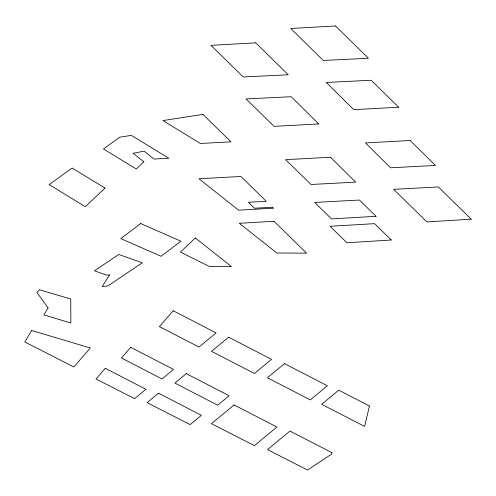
<?xml version="1.0" encoding="UTF-8"?>
<svg xmlns="http://www.w3.org/2000/svg" width="496" height="496" viewBox="0 0 496 496"><rect width="100%" height="100%" fill="white"/><g stroke="black" fill="none" stroke-linecap="round" stroke-linejoin="round"><path stroke-width="0.74" d="M331.96 452.687L331.619 454.144L307.545 470.022L267.499 449.605L289.98 431.03L331.96 452.687M369.421 406.019L364.616 426.442L321.693 404.29L338.768 390.185L369.421 406.019M31.626 330.46L24.8 341.967L73.848 366.978L90.334 347.994L31.626 330.46M48.075 307.855L43.877 314.929L70.841 322.983L70.73 299.051L39.649 289.763L36.884 292.386L48.075 307.855M109.517 274.883L102.176 286.576L107.998 285.882L142.296 262.787L118.73 254.491L94.476 270.816L106.857 275.181L109.517 274.883M105.301 368.311L96.019 379L134.552 398.641L145.905 389.267L105.301 368.311M130.702 347.318L121.415 358L162.025 378.956L173.55 369.427L130.702 347.318M173.203 310.744L159.414 326.616L199.001 347.045L216.113 332.903L173.203 310.744M104.978 188.071L85.312 206.689L49.154 184.617L72.156 168.032L104.978 188.071M143.852 161.795L136.264 168.981L103.435 148.943L119.772 137.169L131.359 135.371L168.851 158.255L154.064 159.049L144.107 151.162L133.126 153.295L143.852 161.795M195.343 237.962L180.401 252.111L209.448 266.488L231.465 266.594L195.343 237.962M158.528 393.198L147.089 402.653L190.142 424.601L201.382 415.313L158.528 393.198M228.637 337.193L211.519 351.329L254.448 373.482L271.541 359.358L228.637 337.193M186.298 373.631L174.859 383.079L217.707 405.195L229.152 395.74L186.298 373.631M234.087 404.941L211.408 423.683L254.454 445.631L276.942 427.05L234.087 404.941M284.481 363.624L267.381 377.747L310.31 399.894L327.385 385.783L284.481 363.624M140.69 223.547L120.838 238.626L161.076 256.283L180.928 241.199L140.69 223.547M202.914 114.371L162.924 120.584L200.415 143.468L230.956 141.825L202.914 114.371M471.2 219.182L426.926 221.935L393.632 189.342L438.383 186.967L471.2 219.182M391.257 240.002L346.909 242.761L330.063 226.275L374.567 223.665L391.257 240.002M273.29 208.165L238.632 210.199L198.939 178.74L240.92 176.483L266.284 201.308L248.409 202.256L254.436 208.227L272.378 207.272L273.29 208.165M274.003 221.272L239.345 223.305L276.818 253.01L306.571 253.146L274.003 221.272M376.024 216.299L331.52 218.916L314.675 202.424L359.42 200.049L376.024 216.299M335.513 25.978L290.78 28.501L323.274 60.45L368.41 58.274L335.513 25.978M255.744 42.83L210.955 45.359L243.238 76.954L288.232 74.778L255.744 42.83M398.66 107.241L353.753 109.659L326.207 82.435L371.175 80.265L398.66 107.241M318.754 123.944L274.108 126.35L246.059 98.902L291.208 96.726L318.754 123.944M410.124 140.523L365.447 142.929L390.625 167.809L435.494 165.428L410.124 140.523M330.485 157.244L285.646 159.662L311.023 184.493L355.663 182.125L330.485 157.244"/></g></svg>
